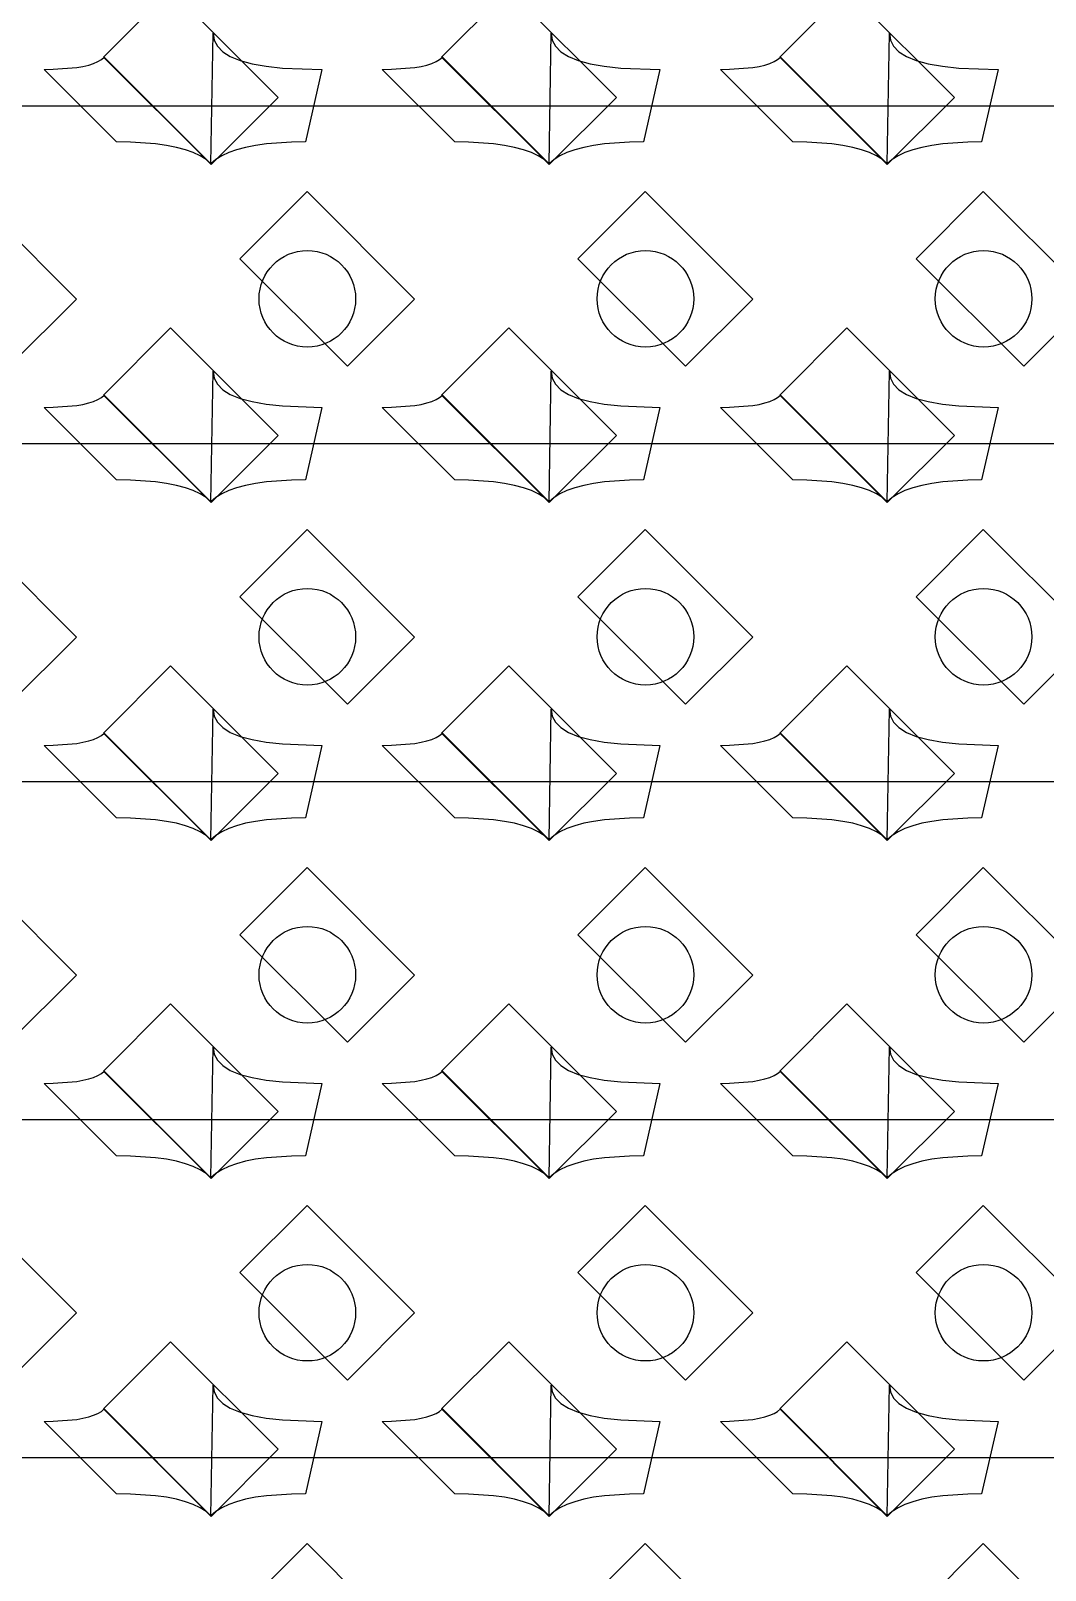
# Model space of a CAD drawing. Header units: inches. Extents: x 0.07 to 4.39, y 0.05 to 2.95.
# Drawn here: x 1.2628 to 1.4728, y 1.1767 to 1.4955 of the extents above; entities that cross this region are included whole.
import ezdxf

# ---------------------------------------------------------------- set-up
doc = ezdxf.new("R2010")
doc.units = ezdxf.units.IN
doc.header["$MEASUREMENT"] = 0
doc.layers.add('Top Layer', color=1, linetype='Continuous')

# ---------------------------------------------------------------- blocks, each defined once
blk = doc.blocks.new('0805_P_______________638')
at = {"layer": 'Top Layer'}
for p, q in [((-0.03937, 0.01575), (-0.01969, 0.01575)), ((-0.03937, -0.01575), (-0.03937, 0.01575)), ((-0.01969, 0.01575), (-0.01969, -0.01575)), ((0.01969, 0.01575), (0.03937, 0.01575)), ((0.01969, -0.01575), (0.01969, 0.01575)), ((0.03937, 0.01575), (0.03937, -0.01575)), ((-0.01969, -0.01575), (-0.03937, -0.01575)), ((0.03937, -0.01575), (0.01969, -0.01575))]:
    blk.add_line(p, q, dxfattribs=at)
blk = doc.blocks.new('0805_P_______________639')
at = {"layer": 'Top Layer'}
for p, q in [((-0.03937, 0.01575), (-0.01969, 0.01575)), ((-0.03937, -0.01575), (-0.03937, 0.01575)), ((-0.01969, 0.01575), (-0.01969, -0.01575)), ((0.01969, 0.01575), (0.03937, 0.01575)), ((0.01969, -0.01575), (0.01969, 0.01575)), ((0.03937, 0.01575), (0.03937, -0.01575)), ((-0.01969, -0.01575), (-0.03937, -0.01575)), ((0.03937, -0.01575), (0.01969, -0.01575))]:
    blk.add_line(p, q, dxfattribs=at)
blk = doc.blocks.new('0805_P_______________640')
at = {"layer": 'Top Layer'}
for p, q in [((-0.03937, 0.01575), (-0.01969, 0.01575)), ((-0.03937, -0.01575), (-0.03937, 0.01575)), ((-0.01969, 0.01575), (-0.01969, -0.01575)), ((0.01969, 0.01575), (0.03937, 0.01575)), ((0.01969, -0.01575), (0.01969, 0.01575)), ((0.03937, 0.01575), (0.03937, -0.01575)), ((-0.01969, -0.01575), (-0.03937, -0.01575)), ((0.03937, -0.01575), (0.01969, -0.01575))]:
    blk.add_line(p, q, dxfattribs=at)
blk = doc.blocks.new('0805_P_______________641')
at = {"layer": 'Top Layer'}
for p, q in [((-0.03937, 0.01575), (-0.01969, 0.01575)), ((-0.03937, -0.01575), (-0.03937, 0.01575)), ((-0.01969, 0.01575), (-0.01969, -0.01575)), ((0.01969, 0.01575), (0.03937, 0.01575)), ((0.01969, -0.01575), (0.01969, 0.01575)), ((0.03937, 0.01575), (0.03937, -0.01575)), ((-0.01969, -0.01575), (-0.03937, -0.01575)), ((0.03937, -0.01575), (0.01969, -0.01575))]:
    blk.add_line(p, q, dxfattribs=at)
blk = doc.blocks.new('0805_P_______________678')
at = {"layer": 'Top Layer'}
for p, q in [((-0.03937, 0.01575), (-0.01969, 0.01575)), ((-0.03937, -0.01575), (-0.03937, 0.01575)), ((-0.01969, 0.01575), (-0.01969, -0.01575)), ((0.01969, 0.01575), (0.03937, 0.01575)), ((0.01969, -0.01575), (0.01969, 0.01575)), ((0.03937, 0.01575), (0.03937, -0.01575)), ((-0.01969, -0.01575), (-0.03937, -0.01575)), ((0.03937, -0.01575), (0.01969, -0.01575))]:
    blk.add_line(p, q, dxfattribs=at)
blk = doc.blocks.new('0805_P_______________679')
at = {"layer": 'Top Layer'}
for p, q in [((-0.03937, 0.01575), (-0.01969, 0.01575)), ((-0.03937, -0.01575), (-0.03937, 0.01575)), ((-0.01969, 0.01575), (-0.01969, -0.01575)), ((0.01969, 0.01575), (0.03937, 0.01575)), ((0.01969, -0.01575), (0.01969, 0.01575)), ((0.03937, 0.01575), (0.03937, -0.01575)), ((-0.01969, -0.01575), (-0.03937, -0.01575)), ((0.03937, -0.01575), (0.01969, -0.01575))]:
    blk.add_line(p, q, dxfattribs=at)
blk = doc.blocks.new('0805_P_______________680')
at = {"layer": 'Top Layer'}
for p, q in [((-0.03937, 0.01575), (-0.01969, 0.01575)), ((-0.03937, -0.01575), (-0.03937, 0.01575)), ((-0.01969, 0.01575), (-0.01969, -0.01575)), ((0.01969, 0.01575), (0.03937, 0.01575)), ((0.01969, -0.01575), (0.01969, 0.01575)), ((0.03937, 0.01575), (0.03937, -0.01575)), ((-0.01969, -0.01575), (-0.03937, -0.01575)), ((0.03937, -0.01575), (0.01969, -0.01575))]:
    blk.add_line(p, q, dxfattribs=at)
blk = doc.blocks.new('0805_P_______________681')
at = {"layer": 'Top Layer'}
for p, q in [((-0.03937, 0.01575), (-0.01969, 0.01575)), ((-0.03937, -0.01575), (-0.03937, 0.01575)), ((-0.01969, 0.01575), (-0.01969, -0.01575)), ((0.01969, 0.01575), (0.03937, 0.01575)), ((0.01969, -0.01575), (0.01969, 0.01575)), ((0.03937, 0.01575), (0.03937, -0.01575)), ((-0.01969, -0.01575), (-0.03937, -0.01575)), ((0.03937, -0.01575), (0.01969, -0.01575))]:
    blk.add_line(p, q, dxfattribs=at)
blk = doc.blocks.new('0805_P_______________718')
at = {"layer": 'Top Layer'}
for p, q in [((-0.03937, 0.01575), (-0.01969, 0.01575)), ((-0.03937, -0.01575), (-0.03937, 0.01575)), ((-0.01969, 0.01575), (-0.01969, -0.01575)), ((0.01969, 0.01575), (0.03937, 0.01575)), ((0.01969, -0.01575), (0.01969, 0.01575)), ((0.03937, 0.01575), (0.03937, -0.01575)), ((-0.01969, -0.01575), (-0.03937, -0.01575)), ((0.03937, -0.01575), (0.01969, -0.01575))]:
    blk.add_line(p, q, dxfattribs=at)
blk = doc.blocks.new('0805_P_______________719')
at = {"layer": 'Top Layer'}
for p, q in [((-0.03937, 0.01575), (-0.01969, 0.01575)), ((-0.03937, -0.01575), (-0.03937, 0.01575)), ((-0.01969, 0.01575), (-0.01969, -0.01575)), ((0.01969, 0.01575), (0.03937, 0.01575)), ((0.01969, -0.01575), (0.01969, 0.01575)), ((0.03937, 0.01575), (0.03937, -0.01575)), ((-0.01969, -0.01575), (-0.03937, -0.01575)), ((0.03937, -0.01575), (0.01969, -0.01575))]:
    blk.add_line(p, q, dxfattribs=at)
blk = doc.blocks.new('0805_P_______________720')
at = {"layer": 'Top Layer'}
for p, q in [((-0.03937, 0.01575), (-0.01969, 0.01575)), ((-0.03937, -0.01575), (-0.03937, 0.01575)), ((-0.01969, 0.01575), (-0.01969, -0.01575)), ((0.01969, 0.01575), (0.03937, 0.01575)), ((0.01969, -0.01575), (0.01969, 0.01575)), ((0.03937, 0.01575), (0.03937, -0.01575)), ((-0.01969, -0.01575), (-0.03937, -0.01575)), ((0.03937, -0.01575), (0.01969, -0.01575))]:
    blk.add_line(p, q, dxfattribs=at)
blk = doc.blocks.new('0805_P_______________721')
at = {"layer": 'Top Layer'}
for p, q in [((-0.03937, 0.01575), (-0.01969, 0.01575)), ((-0.03937, -0.01575), (-0.03937, 0.01575)), ((-0.01969, 0.01575), (-0.01969, -0.01575)), ((0.01969, 0.01575), (0.03937, 0.01575)), ((0.01969, -0.01575), (0.01969, 0.01575)), ((0.03937, 0.01575), (0.03937, -0.01575)), ((-0.01969, -0.01575), (-0.03937, -0.01575)), ((0.03937, -0.01575), (0.01969, -0.01575))]:
    blk.add_line(p, q, dxfattribs=at)
blk = doc.blocks.new('0805_P_______________758')
at = {"layer": 'Top Layer'}
for p, q in [((-0.03937, 0.01575), (-0.01969, 0.01575)), ((-0.03937, -0.01575), (-0.03937, 0.01575)), ((-0.01969, 0.01575), (-0.01969, -0.01575)), ((0.01969, 0.01575), (0.03937, 0.01575)), ((0.01969, -0.01575), (0.01969, 0.01575)), ((0.03937, 0.01575), (0.03937, -0.01575)), ((-0.01969, -0.01575), (-0.03937, -0.01575)), ((0.03937, -0.01575), (0.01969, -0.01575))]:
    blk.add_line(p, q, dxfattribs=at)
blk = doc.blocks.new('0805_P_______________759')
at = {"layer": 'Top Layer'}
for p, q in [((-0.03937, 0.01575), (-0.01969, 0.01575)), ((-0.03937, -0.01575), (-0.03937, 0.01575)), ((-0.01969, 0.01575), (-0.01969, -0.01575)), ((0.01969, 0.01575), (0.03937, 0.01575)), ((0.01969, -0.01575), (0.01969, 0.01575)), ((0.03937, 0.01575), (0.03937, -0.01575)), ((-0.01969, -0.01575), (-0.03937, -0.01575)), ((0.03937, -0.01575), (0.01969, -0.01575))]:
    blk.add_line(p, q, dxfattribs=at)
blk = doc.blocks.new('0805_P_______________760')
at = {"layer": 'Top Layer'}
for p, q in [((-0.03937, 0.01575), (-0.01969, 0.01575)), ((-0.03937, -0.01575), (-0.03937, 0.01575)), ((-0.01969, 0.01575), (-0.01969, -0.01575)), ((0.01969, 0.01575), (0.03937, 0.01575)), ((0.01969, -0.01575), (0.01969, 0.01575)), ((0.03937, 0.01575), (0.03937, -0.01575)), ((-0.01969, -0.01575), (-0.03937, -0.01575)), ((0.03937, -0.01575), (0.01969, -0.01575))]:
    blk.add_line(p, q, dxfattribs=at)
blk = doc.blocks.new('0805_P_______________761')
at = {"layer": 'Top Layer'}
for p, q in [((-0.03937, 0.01575), (-0.01969, 0.01575)), ((-0.03937, -0.01575), (-0.03937, 0.01575)), ((-0.01969, 0.01575), (-0.01969, -0.01575)), ((0.01969, 0.01575), (0.03937, 0.01575)), ((0.01969, -0.01575), (0.01969, 0.01575)), ((0.03937, 0.01575), (0.03937, -0.01575)), ((-0.01969, -0.01575), (-0.03937, -0.01575)), ((0.03937, -0.01575), (0.01969, -0.01575))]:
    blk.add_line(p, q, dxfattribs=at)
blk = doc.blocks.new('0805_P_______________798')
at = {"layer": 'Top Layer'}
for p, q in [((-0.03937, 0.01575), (-0.01969, 0.01575)), ((-0.03937, -0.01575), (-0.03937, 0.01575)), ((-0.01969, 0.01575), (-0.01969, -0.01575)), ((0.01969, 0.01575), (0.03937, 0.01575)), ((0.01969, -0.01575), (0.01969, 0.01575)), ((0.03937, 0.01575), (0.03937, -0.01575)), ((-0.01969, -0.01575), (-0.03937, -0.01575)), ((0.03937, -0.01575), (0.01969, -0.01575))]:
    blk.add_line(p, q, dxfattribs=at)
blk = doc.blocks.new('0805_P_______________799')
at = {"layer": 'Top Layer'}
for p, q in [((-0.03937, 0.01575), (-0.01969, 0.01575)), ((-0.03937, -0.01575), (-0.03937, 0.01575)), ((-0.01969, 0.01575), (-0.01969, -0.01575)), ((0.01969, 0.01575), (0.03937, 0.01575)), ((0.01969, -0.01575), (0.01969, 0.01575)), ((0.03937, 0.01575), (0.03937, -0.01575)), ((-0.01969, -0.01575), (-0.03937, -0.01575)), ((0.03937, -0.01575), (0.01969, -0.01575))]:
    blk.add_line(p, q, dxfattribs=at)
blk = doc.blocks.new('0805_P_______________800')
at = {"layer": 'Top Layer'}
for p, q in [((-0.03937, 0.01575), (-0.01969, 0.01575)), ((-0.03937, -0.01575), (-0.03937, 0.01575)), ((-0.01969, 0.01575), (-0.01969, -0.01575)), ((0.01969, 0.01575), (0.03937, 0.01575)), ((0.01969, -0.01575), (0.01969, 0.01575)), ((0.03937, 0.01575), (0.03937, -0.01575)), ((-0.01969, -0.01575), (-0.03937, -0.01575)), ((0.03937, -0.01575), (0.01969, -0.01575))]:
    blk.add_line(p, q, dxfattribs=at)
blk = doc.blocks.new('0805_P_______________801')
at = {"layer": 'Top Layer'}
for p, q in [((-0.03937, 0.01575), (-0.01969, 0.01575)), ((-0.03937, -0.01575), (-0.03937, 0.01575)), ((-0.01969, 0.01575), (-0.01969, -0.01575)), ((0.01969, 0.01575), (0.03937, 0.01575)), ((0.01969, -0.01575), (0.01969, 0.01575)), ((0.03937, 0.01575), (0.03937, -0.01575)), ((-0.01969, -0.01575), (-0.03937, -0.01575)), ((0.03937, -0.01575), (0.01969, -0.01575))]:
    blk.add_line(p, q, dxfattribs=at)

msp = doc.modelspace()

# ---------------------------------------------------------------- linework, layer by layer
at = {"layer": 'Top Layer'}
for p, q in [((1.30005, 1.46795), (1.30051, 1.495)), ((1.30051, 1.495), (1.30071, 1.49358)), ((1.30071, 1.49358), (1.30137, 1.4923)), ((1.30137, 1.4923), (1.30248, 1.49117)), ((1.37005, 1.46795), (1.37051, 1.495)), ((1.37051, 1.495), (1.37071, 1.49358)), ((1.37071, 1.49358), (1.37137, 1.4923)), ((1.37137, 1.4923), (1.37248, 1.49117)), ((1.44005, 1.46795), (1.44051, 1.495)), ((1.44051, 1.495), (1.44071, 1.49358)), ((1.44071, 1.49358), (1.44137, 1.4923)), ((1.44137, 1.4923), (1.44248, 1.49117)), ((1.27576, 1.48875), (1.27664, 1.48914)), ((1.27664, 1.48914), (1.27737, 1.48957)), ((1.27737, 1.48957), (1.27795, 1.49005)), ((1.27795, 1.49005), (1.30005, 1.46795)), ((1.30248, 1.49117), (1.30405, 1.4902)), ((1.30405, 1.4902), (1.30607, 1.48937)), ((1.30607, 1.48937), (1.30855, 1.4887)), ((1.34576, 1.48875), (1.34664, 1.48914)), ((1.34664, 1.48914), (1.34737, 1.48957)), ((1.34737, 1.48957), (1.34795, 1.49005)), ((1.34795, 1.49005), (1.37005, 1.46795)), ((1.37248, 1.49117), (1.37405, 1.4902)), ((1.37405, 1.4902), (1.37607, 1.48937)), ((1.37607, 1.48937), (1.37855, 1.4887)), ((1.41576, 1.48875), (1.41664, 1.48914)), ((1.41664, 1.48914), (1.41737, 1.48957)), ((1.41737, 1.48957), (1.41795, 1.49005)), ((1.41795, 1.49005), (1.44005, 1.46795)), ((1.44248, 1.49117), (1.44405, 1.4902)), ((1.44405, 1.4902), (1.44607, 1.48937)), ((1.44607, 1.48937), (1.44855, 1.4887)), ((1.26551, 1.4875), (1.26741, 1.48753)), ((1.28051, 1.4725), (1.26551, 1.4875)), ((1.26741, 1.48753), (1.27225, 1.48791)), ((1.27225, 1.48791), (1.27356, 1.48814)), ((1.27356, 1.48814), (1.27474, 1.48842)), ((1.27474, 1.48842), (1.27576, 1.48875)), ((1.30855, 1.4887), (1.31148, 1.48818)), ((1.31148, 1.48818), (1.31487, 1.4878)), ((1.31487, 1.4878), (1.32301, 1.4875)), ((1.32301, 1.4875), (1.3196, 1.4725)), ((1.33551, 1.4875), (1.33741, 1.48753)), ((1.35051, 1.4725), (1.33551, 1.4875)), ((1.33741, 1.48753), (1.34225, 1.48791)), ((1.34225, 1.48791), (1.34356, 1.48814)), ((1.34356, 1.48814), (1.34474, 1.48842)), ((1.34474, 1.48842), (1.34576, 1.48875)), ((1.37855, 1.4887), (1.38148, 1.48818)), ((1.38148, 1.48818), (1.38487, 1.4878)), ((1.38487, 1.4878), (1.39301, 1.4875)), ((1.39301, 1.4875), (1.3896, 1.4725)), ((1.40551, 1.4875), (1.40741, 1.48753)), ((1.42051, 1.4725), (1.40551, 1.4875)), ((1.40741, 1.48753), (1.41225, 1.48791)), ((1.41225, 1.48791), (1.41356, 1.48814)), ((1.41356, 1.48814), (1.41474, 1.48842)), ((1.41474, 1.48842), (1.41576, 1.48875)), ((1.44855, 1.4887), (1.45148, 1.48818)), ((1.45148, 1.48818), (1.45487, 1.4878)), ((1.45487, 1.4878), (1.46301, 1.4875)), ((1.46301, 1.4875), (1.4596, 1.4725)), ((1.22588, 1.48), (1.29588, 1.48)), ((1.29588, 1.48), (1.57588, 1.48)), ((1.2834, 1.47245), (1.28051, 1.4725)), ((1.28857, 1.47209), (1.2834, 1.47245)), ((1.29084, 1.47177), (1.28857, 1.47209)), ((1.2929, 1.47136), (1.29084, 1.47177)), ((1.29475, 1.47086), (1.2929, 1.47136)), ((1.29639, 1.47027), (1.29475, 1.47086)), ((1.29782, 1.46959), (1.29639, 1.47027)), ((1.30372, 1.47027), (1.30229, 1.46959)), ((1.30536, 1.47086), (1.30372, 1.47027)), ((1.30721, 1.47136), (1.30536, 1.47086)), ((1.30927, 1.47177), (1.30721, 1.47136)), ((1.31154, 1.47209), (1.30927, 1.47177)), ((1.31671, 1.47245), (1.31154, 1.47209)), ((1.3196, 1.4725), (1.31671, 1.47245)), ((1.3534, 1.47245), (1.35051, 1.4725)), ((1.35857, 1.47209), (1.3534, 1.47245)), ((1.36084, 1.47177), (1.35857, 1.47209)), ((1.3629, 1.47136), (1.36084, 1.47177)), ((1.36475, 1.47086), (1.3629, 1.47136)), ((1.36639, 1.47027), (1.36475, 1.47086)), ((1.36782, 1.46959), (1.36639, 1.47027)), ((1.37372, 1.47027), (1.37229, 1.46959)), ((1.37536, 1.47086), (1.37372, 1.47027)), ((1.37721, 1.47136), (1.37536, 1.47086)), ((1.37927, 1.47177), (1.37721, 1.47136)), ((1.38154, 1.47209), (1.37927, 1.47177)), ((1.38671, 1.47245), (1.38154, 1.47209)), ((1.3896, 1.4725), (1.38671, 1.47245)), ((1.4234, 1.47245), (1.42051, 1.4725)), ((1.42857, 1.47209), (1.4234, 1.47245)), ((1.43084, 1.47177), (1.42857, 1.47209)), ((1.4329, 1.47136), (1.43084, 1.47177)), ((1.43475, 1.47086), (1.4329, 1.47136)), ((1.43639, 1.47027), (1.43475, 1.47086)), ((1.43782, 1.46959), (1.43639, 1.47027)), ((1.44372, 1.47027), (1.44229, 1.46959)), ((1.44536, 1.47086), (1.44372, 1.47027)), ((1.44721, 1.47136), (1.44536, 1.47086)), ((1.44927, 1.47177), (1.44721, 1.47136)), ((1.45154, 1.47209), (1.44927, 1.47177)), ((1.45671, 1.47245), (1.45154, 1.47209)), ((1.4596, 1.4725), (1.45671, 1.47245)), ((1.29904, 1.46882), (1.29782, 1.46959)), ((1.30005, 1.46795), (1.29904, 1.46882)), ((1.30107, 1.46882), (1.30005, 1.46795)), ((1.30229, 1.46959), (1.30107, 1.46882)), ((1.36904, 1.46882), (1.36782, 1.46959)), ((1.37005, 1.46795), (1.36904, 1.46882)), ((1.37107, 1.46882), (1.37005, 1.46795)), ((1.37229, 1.46959), (1.37107, 1.46882)), ((1.43904, 1.46882), (1.43782, 1.46959)), ((1.44005, 1.46795), (1.43904, 1.46882)), ((1.44107, 1.46882), (1.44005, 1.46795)), ((1.44229, 1.46959), (1.44107, 1.46882)), ((1.30005, 1.39795), (1.30051, 1.425)), ((1.30051, 1.425), (1.30071, 1.42358)), ((1.30071, 1.42358), (1.30137, 1.4223)), ((1.30137, 1.4223), (1.30248, 1.42118)), ((1.37005, 1.39795), (1.37051, 1.425)), ((1.37051, 1.425), (1.37071, 1.42358)), ((1.37071, 1.42358), (1.37137, 1.4223)), ((1.37137, 1.4223), (1.37248, 1.42118)), ((1.44005, 1.39795), (1.44051, 1.425)), ((1.44051, 1.425), (1.44071, 1.42358)), ((1.44071, 1.42358), (1.44137, 1.4223)), ((1.44137, 1.4223), (1.44248, 1.42118)), ((1.27576, 1.41875), (1.27664, 1.41914)), ((1.27664, 1.41914), (1.27737, 1.41957)), ((1.27737, 1.41957), (1.27795, 1.42006)), ((1.27795, 1.42006), (1.30005, 1.39795)), ((1.30248, 1.42118), (1.30405, 1.4202)), ((1.30405, 1.4202), (1.30607, 1.41938)), ((1.30607, 1.41938), (1.30855, 1.4187)), ((1.34576, 1.41875), (1.34664, 1.41914)), ((1.34664, 1.41914), (1.34737, 1.41957)), ((1.34737, 1.41957), (1.34795, 1.42006)), ((1.34795, 1.42006), (1.37005, 1.39795)), ((1.37248, 1.42118), (1.37405, 1.4202)), ((1.37405, 1.4202), (1.37607, 1.41938)), ((1.37607, 1.41938), (1.37855, 1.4187)), ((1.41576, 1.41875), (1.41664, 1.41914)), ((1.41664, 1.41914), (1.41737, 1.41957)), ((1.41737, 1.41957), (1.41795, 1.42006)), ((1.41795, 1.42006), (1.44005, 1.39795)), ((1.44248, 1.42118), (1.44405, 1.4202)), ((1.44405, 1.4202), (1.44607, 1.41938)), ((1.44607, 1.41938), (1.44855, 1.4187)), ((1.26551, 1.4175), (1.26741, 1.41753)), ((1.28051, 1.4025), (1.26551, 1.4175)), ((1.26741, 1.41753), (1.27225, 1.41791)), ((1.27225, 1.41791), (1.27356, 1.41814)), ((1.27356, 1.41814), (1.27474, 1.41842)), ((1.27474, 1.41842), (1.27576, 1.41875)), ((1.30855, 1.4187), (1.31148, 1.41817)), ((1.31148, 1.41817), (1.31487, 1.4178)), ((1.31487, 1.4178), (1.32301, 1.4175)), ((1.32301, 1.4175), (1.3196, 1.4025)), ((1.33551, 1.4175), (1.33741, 1.41753)), ((1.35051, 1.4025), (1.33551, 1.4175)), ((1.33741, 1.41753), (1.34225, 1.41791)), ((1.34225, 1.41791), (1.34356, 1.41814)), ((1.34356, 1.41814), (1.34474, 1.41842)), ((1.34474, 1.41842), (1.34576, 1.41875)), ((1.37855, 1.4187), (1.38148, 1.41817)), ((1.38148, 1.41817), (1.38487, 1.4178)), ((1.38487, 1.4178), (1.39301, 1.4175)), ((1.39301, 1.4175), (1.3896, 1.4025)), ((1.40551, 1.4175), (1.40741, 1.41753)), ((1.42051, 1.4025), (1.40551, 1.4175)), ((1.40741, 1.41753), (1.41225, 1.41791)), ((1.41225, 1.41791), (1.41356, 1.41814)), ((1.41356, 1.41814), (1.41474, 1.41842)), ((1.41474, 1.41842), (1.41576, 1.41875)), ((1.44855, 1.4187), (1.45148, 1.41817)), ((1.45148, 1.41817), (1.45487, 1.4178)), ((1.45487, 1.4178), (1.46301, 1.4175)), ((1.46301, 1.4175), (1.4596, 1.4025)), ((1.22588, 1.41), (1.29588, 1.41)), ((1.29588, 1.41), (1.50588, 1.41)), ((1.2834, 1.40245), (1.28051, 1.4025)), ((1.28857, 1.40209), (1.2834, 1.40245)), ((1.29084, 1.40177), (1.28857, 1.40209)), ((1.2929, 1.40136), (1.29084, 1.40177)), ((1.29475, 1.40086), (1.2929, 1.40136)), ((1.29639, 1.40027), (1.29475, 1.40086)), ((1.29782, 1.39959), (1.29639, 1.40027)), ((1.30372, 1.40027), (1.30229, 1.39959)), ((1.30536, 1.40086), (1.30372, 1.40027)), ((1.30721, 1.40136), (1.30536, 1.40086)), ((1.30927, 1.40177), (1.30721, 1.40136)), ((1.31154, 1.40209), (1.30927, 1.40177)), ((1.31671, 1.40245), (1.31154, 1.40209)), ((1.3196, 1.4025), (1.31671, 1.40245)), ((1.3534, 1.40245), (1.35051, 1.4025)), ((1.35857, 1.40209), (1.3534, 1.40245)), ((1.36084, 1.40177), (1.35857, 1.40209)), ((1.3629, 1.40136), (1.36084, 1.40177)), ((1.36475, 1.40086), (1.3629, 1.40136)), ((1.36639, 1.40027), (1.36475, 1.40086)), ((1.36782, 1.39959), (1.36639, 1.40027)), ((1.37372, 1.40027), (1.37229, 1.39959)), ((1.37536, 1.40086), (1.37372, 1.40027)), ((1.37721, 1.40136), (1.37536, 1.40086)), ((1.37927, 1.40177), (1.37721, 1.40136)), ((1.38154, 1.40209), (1.37927, 1.40177)), ((1.38671, 1.40245), (1.38154, 1.40209)), ((1.3896, 1.4025), (1.38671, 1.40245)), ((1.4234, 1.40245), (1.42051, 1.4025)), ((1.42857, 1.40209), (1.4234, 1.40245)), ((1.43084, 1.40177), (1.42857, 1.40209)), ((1.4329, 1.40136), (1.43084, 1.40177)), ((1.43475, 1.40086), (1.4329, 1.40136)), ((1.43639, 1.40027), (1.43475, 1.40086)), ((1.43782, 1.39959), (1.43639, 1.40027)), ((1.44372, 1.40027), (1.44229, 1.39959)), ((1.44536, 1.40086), (1.44372, 1.40027)), ((1.44721, 1.40136), (1.44536, 1.40086)), ((1.44927, 1.40177), (1.44721, 1.40136)), ((1.45154, 1.40209), (1.44927, 1.40177)), ((1.45671, 1.40245), (1.45154, 1.40209)), ((1.4596, 1.4025), (1.45671, 1.40245)), ((1.29904, 1.39882), (1.29782, 1.39959)), ((1.30005, 1.39795), (1.29904, 1.39882)), ((1.30107, 1.39882), (1.30005, 1.39795)), ((1.30229, 1.39959), (1.30107, 1.39882)), ((1.36904, 1.39882), (1.36782, 1.39959)), ((1.37005, 1.39795), (1.36904, 1.39882)), ((1.37107, 1.39882), (1.37005, 1.39795)), ((1.37229, 1.39959), (1.37107, 1.39882)), ((1.43904, 1.39882), (1.43782, 1.39959)), ((1.44005, 1.39795), (1.43904, 1.39882)), ((1.44107, 1.39882), (1.44005, 1.39795)), ((1.44229, 1.39959), (1.44107, 1.39882)), ((1.30005, 1.32795), (1.30051, 1.355)), ((1.30051, 1.355), (1.30071, 1.35357)), ((1.30071, 1.35357), (1.30137, 1.3523)), ((1.30137, 1.3523), (1.30248, 1.35118)), ((1.37005, 1.32795), (1.37051, 1.355)), ((1.37051, 1.355), (1.37071, 1.35357)), ((1.37071, 1.35357), (1.37137, 1.3523)), ((1.37137, 1.3523), (1.37248, 1.35118)), ((1.44005, 1.32795), (1.44051, 1.355)), ((1.44051, 1.355), (1.44071, 1.35357)), ((1.44071, 1.35357), (1.44137, 1.3523)), ((1.44137, 1.3523), (1.44248, 1.35118)), ((1.27474, 1.34842), (1.27576, 1.34875)), ((1.27576, 1.34875), (1.27664, 1.34914)), ((1.27664, 1.34914), (1.27737, 1.34957)), ((1.27737, 1.34957), (1.27795, 1.35006)), ((1.27795, 1.35006), (1.30005, 1.32795)), ((1.30248, 1.35118), (1.30405, 1.3502)), ((1.30405, 1.3502), (1.30607, 1.34937)), ((1.30607, 1.34937), (1.30855, 1.3487)), ((1.34474, 1.34842), (1.34576, 1.34875)), ((1.34576, 1.34875), (1.34664, 1.34914)), ((1.34664, 1.34914), (1.34737, 1.34957)), ((1.34737, 1.34957), (1.34795, 1.35006)), ((1.34795, 1.35006), (1.37005, 1.32795)), ((1.37248, 1.35118), (1.37405, 1.3502)), ((1.37405, 1.3502), (1.37607, 1.34937)), ((1.37607, 1.34937), (1.37855, 1.3487)), ((1.41474, 1.34842), (1.41576, 1.34875)), ((1.41576, 1.34875), (1.41664, 1.34914)), ((1.41664, 1.34914), (1.41737, 1.34957)), ((1.41737, 1.34957), (1.41795, 1.35006)), ((1.41795, 1.35006), (1.44005, 1.32795)), ((1.44248, 1.35118), (1.44405, 1.3502)), ((1.44405, 1.3502), (1.44607, 1.34937)), ((1.44607, 1.34937), (1.44855, 1.3487)), ((1.26551, 1.3475), (1.26741, 1.34753)), ((1.28051, 1.3325), (1.26551, 1.3475)), ((1.26741, 1.34753), (1.27225, 1.34791)), ((1.27225, 1.34791), (1.27356, 1.34814)), ((1.27356, 1.34814), (1.27474, 1.34842)), ((1.30855, 1.3487), (1.31148, 1.34817)), ((1.31148, 1.34817), (1.31487, 1.3478)), ((1.31487, 1.3478), (1.32301, 1.3475)), ((1.32301, 1.3475), (1.3196, 1.3325)), ((1.33551, 1.3475), (1.33741, 1.34753)), ((1.35051, 1.3325), (1.33551, 1.3475)), ((1.33741, 1.34753), (1.34225, 1.34791)), ((1.34225, 1.34791), (1.34356, 1.34814)), ((1.34356, 1.34814), (1.34474, 1.34842)), ((1.37855, 1.3487), (1.38148, 1.34817)), ((1.38148, 1.34817), (1.38487, 1.3478)), ((1.38487, 1.3478), (1.39301, 1.3475)), ((1.39301, 1.3475), (1.3896, 1.3325)), ((1.40551, 1.3475), (1.40741, 1.34753)), ((1.42051, 1.3325), (1.40551, 1.3475)), ((1.40741, 1.34753), (1.41225, 1.34791)), ((1.41225, 1.34791), (1.41356, 1.34814)), ((1.41356, 1.34814), (1.41474, 1.34842)), ((1.44855, 1.3487), (1.45148, 1.34817)), ((1.45148, 1.34817), (1.45487, 1.3478)), ((1.45487, 1.3478), (1.46301, 1.3475)), ((1.46301, 1.3475), (1.4596, 1.3325)), ((1.22588, 1.34), (1.29588, 1.34)), ((1.29588, 1.34), (1.64588, 1.34)), ((1.2834, 1.33245), (1.28051, 1.3325)), ((1.28857, 1.33209), (1.2834, 1.33245)), ((1.29084, 1.33177), (1.28857, 1.33209)), ((1.2929, 1.33136), (1.29084, 1.33177)), ((1.29475, 1.33086), (1.2929, 1.33136)), ((1.29639, 1.33027), (1.29475, 1.33086)), ((1.29782, 1.32959), (1.29639, 1.33027)), ((1.30372, 1.33027), (1.30229, 1.32959)), ((1.30536, 1.33086), (1.30372, 1.33027)), ((1.30721, 1.33136), (1.30536, 1.33086)), ((1.30927, 1.33177), (1.30721, 1.33136)), ((1.31154, 1.33209), (1.30927, 1.33177)), ((1.31671, 1.33245), (1.31154, 1.33209)), ((1.3196, 1.3325), (1.31671, 1.33245)), ((1.3534, 1.33245), (1.35051, 1.3325)), ((1.35857, 1.33209), (1.3534, 1.33245)), ((1.36084, 1.33177), (1.35857, 1.33209)), ((1.3629, 1.33136), (1.36084, 1.33177)), ((1.36475, 1.33086), (1.3629, 1.33136)), ((1.36639, 1.33027), (1.36475, 1.33086)), ((1.36782, 1.32959), (1.36639, 1.33027)), ((1.37372, 1.33027), (1.37229, 1.32959)), ((1.37536, 1.33086), (1.37372, 1.33027)), ((1.37721, 1.33136), (1.37536, 1.33086)), ((1.37927, 1.33177), (1.37721, 1.33136)), ((1.38154, 1.33209), (1.37927, 1.33177)), ((1.38671, 1.33245), (1.38154, 1.33209)), ((1.3896, 1.3325), (1.38671, 1.33245)), ((1.4234, 1.33245), (1.42051, 1.3325)), ((1.42857, 1.33209), (1.4234, 1.33245)), ((1.43084, 1.33177), (1.42857, 1.33209)), ((1.4329, 1.33136), (1.43084, 1.33177)), ((1.43475, 1.33086), (1.4329, 1.33136)), ((1.43639, 1.33027), (1.43475, 1.33086)), ((1.43782, 1.32959), (1.43639, 1.33027)), ((1.44372, 1.33027), (1.44229, 1.32959)), ((1.44536, 1.33086), (1.44372, 1.33027)), ((1.44721, 1.33136), (1.44536, 1.33086)), ((1.44927, 1.33177), (1.44721, 1.33136)), ((1.45154, 1.33209), (1.44927, 1.33177)), ((1.45671, 1.33245), (1.45154, 1.33209)), ((1.4596, 1.3325), (1.45671, 1.33245)), ((1.29904, 1.32882), (1.29782, 1.32959)), ((1.30005, 1.32795), (1.29904, 1.32882)), ((1.30107, 1.32882), (1.30005, 1.32795)), ((1.30229, 1.32959), (1.30107, 1.32882)), ((1.36904, 1.32882), (1.36782, 1.32959)), ((1.37005, 1.32795), (1.36904, 1.32882)), ((1.37107, 1.32882), (1.37005, 1.32795)), ((1.37229, 1.32959), (1.37107, 1.32882)), ((1.43904, 1.32882), (1.43782, 1.32959)), ((1.44005, 1.32795), (1.43904, 1.32882)), ((1.44107, 1.32882), (1.44005, 1.32795)), ((1.44229, 1.32959), (1.44107, 1.32882)), ((1.30005, 1.25795), (1.30051, 1.285)), ((1.30051, 1.285), (1.30071, 1.28357)), ((1.37005, 1.25795), (1.37051, 1.285)), ((1.37051, 1.285), (1.37071, 1.28357)), ((1.44005, 1.25795), (1.44051, 1.285)), ((1.44051, 1.285), (1.44071, 1.28357)), ((1.30071, 1.28357), (1.30137, 1.2823)), ((1.30137, 1.2823), (1.30248, 1.28117)), ((1.37071, 1.28357), (1.37137, 1.2823)), ((1.37137, 1.2823), (1.37248, 1.28117)), ((1.44071, 1.28357), (1.44137, 1.2823)), ((1.44137, 1.2823), (1.44248, 1.28117)), ((1.27474, 1.27842), (1.27576, 1.27875)), ((1.27576, 1.27875), (1.27664, 1.27914)), ((1.27664, 1.27914), (1.27737, 1.27957)), ((1.27737, 1.27957), (1.27795, 1.28005)), ((1.27795, 1.28005), (1.30005, 1.25795)), ((1.30248, 1.28117), (1.30405, 1.2802)), ((1.30405, 1.2802), (1.30607, 1.27937)), ((1.30607, 1.27937), (1.30855, 1.2787)), ((1.30855, 1.2787), (1.31148, 1.27818)), ((1.34474, 1.27842), (1.34576, 1.27875)), ((1.34576, 1.27875), (1.34664, 1.27914)), ((1.34664, 1.27914), (1.34737, 1.27957)), ((1.34737, 1.27957), (1.34795, 1.28005)), ((1.34795, 1.28005), (1.37005, 1.25795)), ((1.37248, 1.28117), (1.37405, 1.2802)), ((1.37405, 1.2802), (1.37607, 1.27937)), ((1.37607, 1.27937), (1.37855, 1.2787)), ((1.37855, 1.2787), (1.38148, 1.27818)), ((1.41474, 1.27842), (1.41576, 1.27875)), ((1.41576, 1.27875), (1.41664, 1.27914)), ((1.41664, 1.27914), (1.41737, 1.27957)), ((1.41737, 1.27957), (1.41795, 1.28005)), ((1.41795, 1.28005), (1.44005, 1.25795)), ((1.44248, 1.28117), (1.44405, 1.2802)), ((1.44405, 1.2802), (1.44607, 1.27937)), ((1.44607, 1.27937), (1.44855, 1.2787)), ((1.44855, 1.2787), (1.45148, 1.27818)), ((1.26551, 1.2775), (1.26741, 1.27753)), ((1.28051, 1.2625), (1.26551, 1.2775)), ((1.26741, 1.27753), (1.27225, 1.27791)), ((1.27225, 1.27791), (1.27356, 1.27814)), ((1.27356, 1.27814), (1.27474, 1.27842)), ((1.31148, 1.27818), (1.31487, 1.2778)), ((1.31487, 1.2778), (1.32301, 1.2775)), ((1.32301, 1.2775), (1.3196, 1.2625)), ((1.33551, 1.2775), (1.33741, 1.27753)), ((1.35051, 1.2625), (1.33551, 1.2775)), ((1.33741, 1.27753), (1.34225, 1.27791)), ((1.34225, 1.27791), (1.34356, 1.27814)), ((1.34356, 1.27814), (1.34474, 1.27842)), ((1.38148, 1.27818), (1.38487, 1.2778)), ((1.38487, 1.2778), (1.39301, 1.2775)), ((1.39301, 1.2775), (1.3896, 1.2625)), ((1.40551, 1.2775), (1.40741, 1.27753)), ((1.42051, 1.2625), (1.40551, 1.2775)), ((1.40741, 1.27753), (1.41225, 1.27791)), ((1.41225, 1.27791), (1.41356, 1.27814)), ((1.41356, 1.27814), (1.41474, 1.27842)), ((1.45148, 1.27818), (1.45487, 1.2778)), ((1.45487, 1.2778), (1.46301, 1.2775)), ((1.46301, 1.2775), (1.4596, 1.2625)), ((1.22588, 1.27), (1.29588, 1.27)), ((1.29588, 1.27), (1.37006, 1.27)), ((1.37006, 1.27), (1.51005, 1.27)), ((1.2834, 1.26245), (1.28051, 1.2625)), ((1.28857, 1.26209), (1.2834, 1.26245)), ((1.29084, 1.26177), (1.28857, 1.26209)), ((1.2929, 1.26136), (1.29084, 1.26177)), ((1.29475, 1.26086), (1.2929, 1.26136)), ((1.29639, 1.26027), (1.29475, 1.26086)), ((1.29782, 1.25959), (1.29639, 1.26027)), ((1.29904, 1.25882), (1.29782, 1.25959)), ((1.30229, 1.25959), (1.30107, 1.25882)), ((1.30372, 1.26027), (1.30229, 1.25959)), ((1.30536, 1.26086), (1.30372, 1.26027)), ((1.30721, 1.26136), (1.30536, 1.26086)), ((1.30927, 1.26177), (1.30721, 1.26136)), ((1.31154, 1.26209), (1.30927, 1.26177)), ((1.31671, 1.26245), (1.31154, 1.26209)), ((1.3196, 1.2625), (1.31671, 1.26245)), ((1.3534, 1.26245), (1.35051, 1.2625)), ((1.35857, 1.26209), (1.3534, 1.26245)), ((1.36084, 1.26177), (1.35857, 1.26209)), ((1.3629, 1.26136), (1.36084, 1.26177)), ((1.36475, 1.26086), (1.3629, 1.26136)), ((1.36639, 1.26027), (1.36475, 1.26086)), ((1.36782, 1.25959), (1.36639, 1.26027)), ((1.36904, 1.25882), (1.36782, 1.25959)), ((1.37229, 1.25959), (1.37107, 1.25882)), ((1.37372, 1.26027), (1.37229, 1.25959)), ((1.37536, 1.26086), (1.37372, 1.26027)), ((1.37721, 1.26136), (1.37536, 1.26086)), ((1.37927, 1.26177), (1.37721, 1.26136)), ((1.38154, 1.26209), (1.37927, 1.26177)), ((1.38671, 1.26245), (1.38154, 1.26209)), ((1.3896, 1.2625), (1.38671, 1.26245)), ((1.4234, 1.26245), (1.42051, 1.2625)), ((1.42857, 1.26209), (1.4234, 1.26245)), ((1.43084, 1.26177), (1.42857, 1.26209)), ((1.4329, 1.26136), (1.43084, 1.26177)), ((1.43475, 1.26086), (1.4329, 1.26136)), ((1.43639, 1.26027), (1.43475, 1.26086)), ((1.43782, 1.25959), (1.43639, 1.26027)), ((1.43904, 1.25882), (1.43782, 1.25959)), ((1.44229, 1.25959), (1.44107, 1.25882)), ((1.44372, 1.26027), (1.44229, 1.25959)), ((1.44536, 1.26086), (1.44372, 1.26027)), ((1.44721, 1.26136), (1.44536, 1.26086)), ((1.44927, 1.26177), (1.44721, 1.26136)), ((1.45154, 1.26209), (1.44927, 1.26177)), ((1.45671, 1.26245), (1.45154, 1.26209)), ((1.4596, 1.2625), (1.45671, 1.26245)), ((1.30005, 1.25795), (1.29904, 1.25882)), ((1.30107, 1.25882), (1.30005, 1.25795)), ((1.37005, 1.25795), (1.36904, 1.25882)), ((1.37107, 1.25882), (1.37005, 1.25795)), ((1.44005, 1.25795), (1.43904, 1.25882)), ((1.44107, 1.25882), (1.44005, 1.25795)), ((1.30005, 1.18795), (1.30051, 1.215)), ((1.30051, 1.215), (1.30071, 1.21358)), ((1.37005, 1.18795), (1.37051, 1.215)), ((1.37051, 1.215), (1.37071, 1.21358)), ((1.44005, 1.18795), (1.44051, 1.215)), ((1.44051, 1.215), (1.44071, 1.21358)), ((1.30071, 1.21358), (1.30137, 1.2123)), ((1.30137, 1.2123), (1.30248, 1.21117)), ((1.37071, 1.21358), (1.37137, 1.2123)), ((1.37137, 1.2123), (1.37248, 1.21117)), ((1.44071, 1.21358), (1.44137, 1.2123)), ((1.44137, 1.2123), (1.44248, 1.21117)), ((1.27474, 1.20842), (1.27576, 1.20875)), ((1.27576, 1.20875), (1.27664, 1.20914)), ((1.27664, 1.20914), (1.27737, 1.20957)), ((1.27737, 1.20957), (1.27795, 1.21006)), ((1.27795, 1.21006), (1.30005, 1.18795)), ((1.30248, 1.21117), (1.30405, 1.2102)), ((1.30405, 1.2102), (1.30607, 1.20938)), ((1.30607, 1.20938), (1.30855, 1.2087)), ((1.30855, 1.2087), (1.31148, 1.20817)), ((1.34474, 1.20842), (1.34576, 1.20875)), ((1.34576, 1.20875), (1.34664, 1.20914)), ((1.34664, 1.20914), (1.34737, 1.20957)), ((1.34737, 1.20957), (1.34795, 1.21006)), ((1.34795, 1.21006), (1.37005, 1.18795)), ((1.37248, 1.21117), (1.37405, 1.2102)), ((1.37405, 1.2102), (1.37607, 1.20938)), ((1.37607, 1.20938), (1.37855, 1.2087)), ((1.37855, 1.2087), (1.38148, 1.20817)), ((1.41474, 1.20842), (1.41576, 1.20875)), ((1.41576, 1.20875), (1.41664, 1.20914)), ((1.41664, 1.20914), (1.41737, 1.20957)), ((1.41737, 1.20957), (1.41795, 1.21006)), ((1.41795, 1.21006), (1.44005, 1.18795)), ((1.44248, 1.21117), (1.44405, 1.2102)), ((1.44405, 1.2102), (1.44607, 1.20938)), ((1.44607, 1.20938), (1.44855, 1.2087)), ((1.44855, 1.2087), (1.45148, 1.20817)), ((1.26551, 1.2075), (1.26741, 1.20753)), ((1.28051, 1.1925), (1.26551, 1.2075)), ((1.26741, 1.20753), (1.27225, 1.20791)), ((1.27225, 1.20791), (1.27356, 1.20814)), ((1.27356, 1.20814), (1.27474, 1.20842)), ((1.31148, 1.20817), (1.31487, 1.2078)), ((1.31487, 1.2078), (1.32301, 1.2075)), ((1.32301, 1.2075), (1.3196, 1.1925)), ((1.33551, 1.2075), (1.33741, 1.20753)), ((1.35051, 1.1925), (1.33551, 1.2075)), ((1.33741, 1.20753), (1.34225, 1.20791)), ((1.34225, 1.20791), (1.34356, 1.20814)), ((1.34356, 1.20814), (1.34474, 1.20842)), ((1.38148, 1.20817), (1.38487, 1.2078)), ((1.38487, 1.2078), (1.39301, 1.2075)), ((1.39301, 1.2075), (1.3896, 1.1925)), ((1.40551, 1.2075), (1.40741, 1.20753)), ((1.42051, 1.1925), (1.40551, 1.2075)), ((1.40741, 1.20753), (1.41225, 1.20791)), ((1.41225, 1.20791), (1.41356, 1.20814)), ((1.41356, 1.20814), (1.41474, 1.20842)), ((1.45148, 1.20817), (1.45487, 1.2078)), ((1.45487, 1.2078), (1.46301, 1.2075)), ((1.46301, 1.2075), (1.4596, 1.1925)), ((1.22588, 1.2), (1.29588, 1.2)), ((1.29588, 1.2), (1.71588, 1.2)), ((1.2834, 1.19245), (1.28051, 1.1925)), ((1.3196, 1.1925), (1.31671, 1.19245)), ((1.3534, 1.19245), (1.35051, 1.1925)), ((1.3896, 1.1925), (1.38671, 1.19245)), ((1.4234, 1.19245), (1.42051, 1.1925)), ((1.4596, 1.1925), (1.45671, 1.19245)), ((1.28857, 1.19209), (1.2834, 1.19245)), ((1.29084, 1.19177), (1.28857, 1.19209)), ((1.2929, 1.19136), (1.29084, 1.19177)), ((1.29475, 1.19086), (1.2929, 1.19136)), ((1.29639, 1.19027), (1.29475, 1.19086)), ((1.29782, 1.18959), (1.29639, 1.19027)), ((1.29904, 1.18882), (1.29782, 1.18959)), ((1.30229, 1.18959), (1.30107, 1.18882)), ((1.30372, 1.19027), (1.30229, 1.18959)), ((1.30536, 1.19086), (1.30372, 1.19027)), ((1.30721, 1.19136), (1.30536, 1.19086)), ((1.30927, 1.19177), (1.30721, 1.19136)), ((1.31154, 1.19209), (1.30927, 1.19177)), ((1.31671, 1.19245), (1.31154, 1.19209)), ((1.35857, 1.19209), (1.3534, 1.19245)), ((1.36084, 1.19177), (1.35857, 1.19209)), ((1.3629, 1.19136), (1.36084, 1.19177)), ((1.36475, 1.19086), (1.3629, 1.19136)), ((1.36639, 1.19027), (1.36475, 1.19086)), ((1.36782, 1.18959), (1.36639, 1.19027)), ((1.36904, 1.18882), (1.36782, 1.18959)), ((1.37229, 1.18959), (1.37107, 1.18882)), ((1.37372, 1.19027), (1.37229, 1.18959)), ((1.37536, 1.19086), (1.37372, 1.19027)), ((1.37721, 1.19136), (1.37536, 1.19086)), ((1.37927, 1.19177), (1.37721, 1.19136)), ((1.38154, 1.19209), (1.37927, 1.19177)), ((1.38671, 1.19245), (1.38154, 1.19209)), ((1.42857, 1.19209), (1.4234, 1.19245)), ((1.43084, 1.19177), (1.42857, 1.19209)), ((1.4329, 1.19136), (1.43084, 1.19177)), ((1.43475, 1.19086), (1.4329, 1.19136)), ((1.43639, 1.19027), (1.43475, 1.19086)), ((1.43782, 1.18959), (1.43639, 1.19027)), ((1.43904, 1.18882), (1.43782, 1.18959)), ((1.44229, 1.18959), (1.44107, 1.18882)), ((1.44372, 1.19027), (1.44229, 1.18959)), ((1.44536, 1.19086), (1.44372, 1.19027)), ((1.44721, 1.19136), (1.44536, 1.19086)), ((1.44927, 1.19177), (1.44721, 1.19136)), ((1.45154, 1.19209), (1.44927, 1.19177)), ((1.45671, 1.19245), (1.45154, 1.19209)), ((1.30005, 1.18795), (1.29904, 1.18882)), ((1.30107, 1.18882), (1.30005, 1.18795)), ((1.37005, 1.18795), (1.36904, 1.18882)), ((1.37107, 1.18882), (1.37005, 1.18795)), ((1.44005, 1.18795), (1.43904, 1.18882)), ((1.44107, 1.18882), (1.44005, 1.18795))]:
    msp.add_line(p, q, dxfattribs=at)
for centre in [(1.32, 1.44), (1.39, 1.44), (1.46, 1.44), (1.32, 1.37), (1.39, 1.37), (1.46, 1.37), (1.32, 1.3), (1.39, 1.3), (1.46, 1.3), (1.32, 1.23), (1.39, 1.23), (1.46, 1.23)]:
    msp.add_circle(centre, 0.01, dxfattribs=at)

# ---------------------------------------------------------------- block references
at = {"rotation": 45}
for name, p in [('0805_P_______________641', (1.275, 1.465)), ('0805_P_______________640', (1.345, 1.465)), ('0805_P_______________639', (1.415, 1.465)), ('0805_P_______________638', (1.485, 1.465)), ('0805_P_______________681', (1.275, 1.395)), ('0805_P_______________680', (1.345, 1.395)), ('0805_P_______________679', (1.415, 1.395)), ('0805_P_______________678', (1.485, 1.395)), ('0805_P_______________721', (1.275, 1.325)), ('0805_P_______________720', (1.345, 1.325)), ('0805_P_______________719', (1.415, 1.325)), ('0805_P_______________718', (1.485, 1.325)), ('0805_P_______________761', (1.275, 1.255)), ('0805_P_______________760', (1.345, 1.255)), ('0805_P_______________759', (1.415, 1.255)), ('0805_P_______________758', (1.485, 1.255)), ('0805_P_______________801', (1.275, 1.185)), ('0805_P_______________800', (1.345, 1.185)), ('0805_P_______________799', (1.415, 1.185)), ('0805_P_______________798', (1.485, 1.185))]:
    msp.add_blockref(name, p, dxfattribs=at)

doc.saveas('drawing.dxf')
